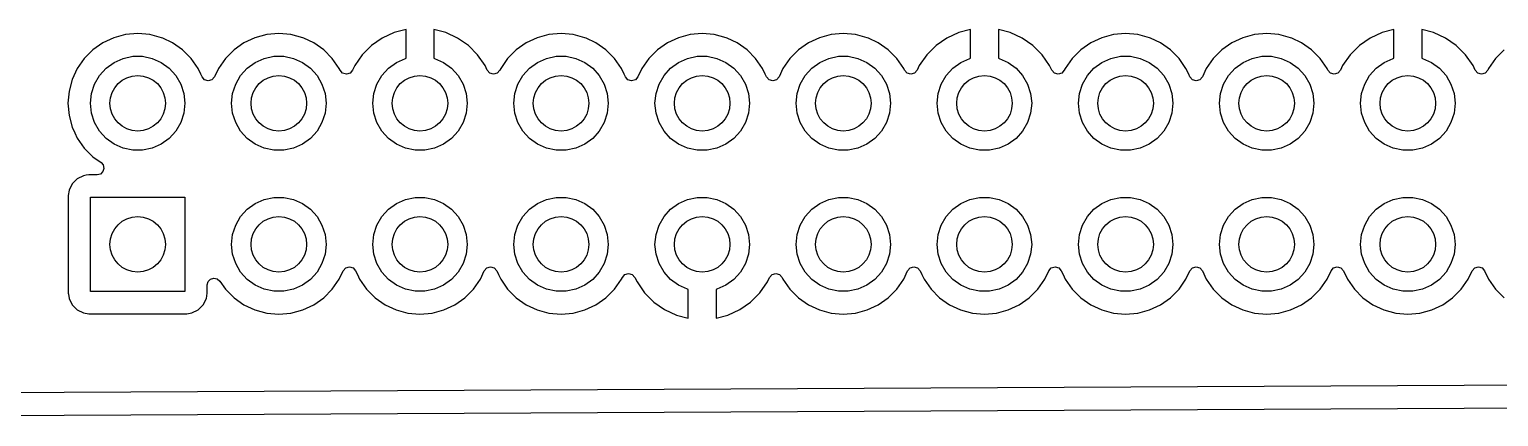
# Model space of a CAD drawing. Extents: x 0.79 to 7.48, y -4.92 to -0.79.
# Drawn here: x 1.876 to 2.917, y -4.308 to -4.033 of the extents above; entities that cross this region are included whole.
import ezdxf

# ---------------------------------------------------------------- set-up
doc = ezdxf.new("R2010")
doc.units = 0
doc.header["$MEASUREMENT"] = 0
doc.layers.add('BLACK', color=7, linetype='CONTINUOUS')

msp = doc.modelspace()

# ---------------------------------------------------------------- linework, layer by layer
at = {"layer": 'BLACK', "linetype": 'CONTINUOUS'}
for p, q in [((1.93546, -4.03939), (1.92765, -4.04303)), ((1.94378, -4.03716), (1.93546, -4.03939)), ((1.95236, -4.03641), (1.94378, -4.03716)), ((1.96094, -4.03716), (1.95236, -4.03641)), ((1.96927, -4.03939), (1.96094, -4.03716)), ((1.97013, -4.03979), (1.96927, -4.03939)), ((2.03546, -4.03939), (2.02765, -4.04303)), ((2.04378, -4.03716), (2.03546, -4.03939)), ((2.05236, -4.03641), (2.04378, -4.03716)), ((2.06094, -4.03716), (2.05236, -4.03641)), ((2.06927, -4.03939), (2.06094, -4.03716)), ((2.07013, -4.03979), (2.06927, -4.03939)), ((2.13411, -4.03569), (2.12569, -4.03962)), ((2.14252, -4.03344), (2.13411, -4.03569)), ((2.14252, -4.05389), (2.14252, -4.03344)), ((2.17061, -4.03569), (2.1622, -4.03344)), ((2.1622, -4.03344), (2.1622, -4.05389)), ((2.17904, -4.03962), (2.17061, -4.03569)), ((2.23546, -4.03939), (2.22765, -4.04303)), ((2.24378, -4.03716), (2.23546, -4.03939)), ((2.25236, -4.03641), (2.24378, -4.03716)), ((2.26094, -4.03716), (2.25236, -4.03641)), ((2.26926, -4.03939), (2.26094, -4.03716)), ((2.27013, -4.03979), (2.26926, -4.03939)), ((2.33546, -4.03939), (2.32765, -4.04303)), ((2.34378, -4.03716), (2.33546, -4.03939)), ((2.35236, -4.03641), (2.34378, -4.03716)), ((2.36094, -4.03716), (2.35236, -4.03641)), ((2.36926, -4.03939), (2.36094, -4.03716)), ((2.37013, -4.03979), (2.36926, -4.03939)), ((2.43546, -4.03939), (2.42765, -4.04303)), ((2.44378, -4.03716), (2.43546, -4.03939)), ((2.45236, -4.03641), (2.44378, -4.03716)), ((2.46094, -4.03716), (2.45236, -4.03641)), ((2.46927, -4.03939), (2.46094, -4.03716)), ((2.47013, -4.03979), (2.46927, -4.03939)), ((2.53411, -4.03569), (2.52569, -4.03962)), ((2.54252, -4.03344), (2.53411, -4.03569)), ((2.54252, -4.05389), (2.54252, -4.03344)), ((2.54252, -4.03344), (2.54252, -4.03344)), ((2.57061, -4.03569), (2.5622, -4.03344)), ((2.5622, -4.03344), (2.5622, -4.05389)), ((2.57904, -4.03962), (2.57061, -4.03569)), ((2.63546, -4.03939), (2.62765, -4.04303)), ((2.64378, -4.03716), (2.63546, -4.03939)), ((2.65236, -4.03641), (2.64378, -4.03716)), ((2.66094, -4.03716), (2.65236, -4.03641)), ((2.66926, -4.03939), (2.66094, -4.03716)), ((2.67013, -4.03979), (2.66926, -4.03939)), ((2.73546, -4.03939), (2.72765, -4.04303)), ((2.74378, -4.03716), (2.73546, -4.03939)), ((2.75236, -4.03641), (2.74378, -4.03716)), ((2.76094, -4.03716), (2.75236, -4.03641)), ((2.76926, -4.03939), (2.76094, -4.03716)), ((2.77013, -4.03979), (2.76926, -4.03939)), ((2.83411, -4.03569), (2.82569, -4.03962)), ((2.84252, -4.03344), (2.83411, -4.03569)), ((2.84252, -4.05389), (2.84252, -4.03344)), ((2.87061, -4.03569), (2.8622, -4.03344)), ((2.8622, -4.03344), (2.8622, -4.05389)), ((2.87904, -4.03962), (2.87061, -4.03569)), ((1.9206, -4.04797), (1.9145, -4.05406)), ((1.92765, -4.04303), (1.9206, -4.04797)), ((1.97707, -4.04303), (1.97013, -4.03979)), ((1.98413, -4.04797), (1.97707, -4.04303)), ((1.99022, -4.05406), (1.98413, -4.04797)), ((2.0206, -4.04797), (2.0145, -4.05406)), ((2.02765, -4.04303), (2.0206, -4.04797)), ((2.07707, -4.04303), (2.07013, -4.03979)), ((2.08413, -4.04797), (2.07707, -4.04303)), ((2.09022, -4.05406), (2.08413, -4.04797)), ((2.11807, -4.04496), (2.11149, -4.05153)), ((2.12569, -4.03962), (2.11807, -4.04496)), ((2.18666, -4.04496), (2.17904, -4.03962)), ((2.19323, -4.05153), (2.18666, -4.04496)), ((2.2206, -4.04797), (2.2145, -4.05406)), ((2.22765, -4.04303), (2.2206, -4.04797)), ((2.27707, -4.04303), (2.27013, -4.03979)), ((2.28413, -4.04797), (2.27707, -4.04303)), ((2.29022, -4.05406), (2.28413, -4.04797)), ((2.3206, -4.04797), (2.3145, -4.05406)), ((2.32765, -4.04303), (2.3206, -4.04797)), ((2.37707, -4.04303), (2.37013, -4.03979)), ((2.38413, -4.04797), (2.37707, -4.04303)), ((2.39022, -4.05406), (2.38413, -4.04797)), ((2.4206, -4.04797), (2.4145, -4.05406)), ((2.42765, -4.04303), (2.4206, -4.04797)), ((2.47707, -4.04303), (2.47013, -4.03979)), ((2.48413, -4.04797), (2.47707, -4.04303)), ((2.49022, -4.05406), (2.48413, -4.04797)), ((2.51807, -4.04496), (2.51149, -4.05153)), ((2.52569, -4.03962), (2.51807, -4.04496)), ((2.58666, -4.04496), (2.57904, -4.03962)), ((2.59323, -4.05153), (2.58666, -4.04496)), ((2.6206, -4.04797), (2.6145, -4.05406)), ((2.62765, -4.04303), (2.6206, -4.04797)), ((2.67707, -4.04303), (2.67013, -4.03979)), ((2.68413, -4.04797), (2.67707, -4.04303)), ((2.69022, -4.05406), (2.68413, -4.04797)), ((2.7206, -4.04797), (2.7145, -4.05406)), ((2.72765, -4.04303), (2.7206, -4.04797)), ((2.77707, -4.04303), (2.77013, -4.03979)), ((2.78413, -4.04797), (2.77707, -4.04303)), ((2.79022, -4.05406), (2.78413, -4.04797)), ((2.81807, -4.04496), (2.81149, -4.05153)), ((2.82569, -4.03962), (2.81807, -4.04496)), ((2.88666, -4.04496), (2.87904, -4.03962)), ((2.89323, -4.05153), (2.88666, -4.04496)), ((2.9206, -4.04797), (2.9145, -4.05406)), ((1.9145, -4.05406), (1.90956, -4.06112)), ((1.92997, -4.06096), (1.93563, -4.05685)), ((1.93563, -4.05685), (1.94202, -4.054)), ((1.94202, -4.054), (1.94886, -4.05255)), ((1.94886, -4.05255), (1.95586, -4.05255)), ((1.95586, -4.05255), (1.9627, -4.054)), ((1.9627, -4.054), (1.96909, -4.05685)), ((1.96909, -4.05685), (1.97475, -4.06096)), ((1.99516, -4.06112), (1.99022, -4.05406)), ((2.0145, -4.05406), (2.00956, -4.06112)), ((2.02997, -4.06096), (2.03563, -4.05685)), ((2.03563, -4.05685), (2.04202, -4.054)), ((2.04202, -4.054), (2.04886, -4.05255)), ((2.04886, -4.05255), (2.05586, -4.05255)), ((2.05586, -4.05255), (2.0627, -4.054)), ((2.0627, -4.054), (2.06909, -4.05685)), ((2.06909, -4.05685), (2.07475, -4.06096)), ((2.09516, -4.06112), (2.09022, -4.05406)), ((2.10616, -4.05915), (2.10463, -4.06244)), ((2.11149, -4.05153), (2.10616, -4.05915)), ((2.12997, -4.06096), (2.13563, -4.05685)), ((2.13563, -4.05685), (2.14202, -4.054)), ((2.14202, -4.054), (2.14252, -4.05389)), ((2.1622, -4.05389), (2.1627, -4.054)), ((2.1627, -4.054), (2.16909, -4.05685)), ((2.16909, -4.05685), (2.17475, -4.06096)), ((2.19857, -4.05915), (2.19323, -4.05153)), ((2.2001, -4.06244), (2.19857, -4.05915)), ((2.2145, -4.05406), (2.20956, -4.06112)), ((2.22997, -4.06096), (2.23563, -4.05685)), ((2.23563, -4.05685), (2.24202, -4.054)), ((2.24202, -4.054), (2.24886, -4.05255)), ((2.24886, -4.05255), (2.25586, -4.05255)), ((2.25586, -4.05255), (2.2627, -4.054)), ((2.2627, -4.054), (2.26909, -4.05685)), ((2.26909, -4.05685), (2.27475, -4.06096)), ((2.29516, -4.06112), (2.29022, -4.05406)), ((2.3145, -4.05406), (2.30956, -4.06112)), ((2.32997, -4.06096), (2.33563, -4.05685)), ((2.33563, -4.05685), (2.34202, -4.054)), ((2.34202, -4.054), (2.34886, -4.05255)), ((2.34886, -4.05255), (2.35586, -4.05255)), ((2.35586, -4.05255), (2.3627, -4.054)), ((2.3627, -4.054), (2.36909, -4.05685)), ((2.36909, -4.05685), (2.37475, -4.06096)), ((2.39516, -4.06112), (2.39022, -4.05406)), ((2.4145, -4.05406), (2.40956, -4.06112)), ((2.42997, -4.06096), (2.43563, -4.05685)), ((2.43563, -4.05685), (2.44202, -4.054)), ((2.44202, -4.054), (2.44886, -4.05255)), ((2.44886, -4.05255), (2.45586, -4.05255)), ((2.45586, -4.05255), (2.4627, -4.054)), ((2.4627, -4.054), (2.46909, -4.05685)), ((2.46909, -4.05685), (2.47475, -4.06096)), ((2.49516, -4.06112), (2.49022, -4.05406)), ((2.50616, -4.05915), (2.50463, -4.06244)), ((2.51149, -4.05153), (2.50616, -4.05915)), ((2.52997, -4.06096), (2.53563, -4.05685)), ((2.53563, -4.05685), (2.54202, -4.054)), ((2.54202, -4.054), (2.54252, -4.05389)), ((2.5622, -4.05389), (2.5627, -4.054)), ((2.5627, -4.054), (2.56909, -4.05685)), ((2.56909, -4.05685), (2.57475, -4.06096)), ((2.59857, -4.05915), (2.59323, -4.05153)), ((2.6001, -4.06244), (2.59857, -4.05915)), ((2.6145, -4.05406), (2.60956, -4.06112)), ((2.62997, -4.06096), (2.63563, -4.05685)), ((2.63563, -4.05685), (2.64202, -4.054)), ((2.64202, -4.054), (2.64886, -4.05255)), ((2.64886, -4.05255), (2.65586, -4.05255)), ((2.65586, -4.05255), (2.6627, -4.054)), ((2.6627, -4.054), (2.66909, -4.05685)), ((2.66909, -4.05685), (2.67475, -4.06096)), ((2.69516, -4.06112), (2.69022, -4.05406)), ((2.7145, -4.05406), (2.70956, -4.06112)), ((2.72997, -4.06096), (2.73563, -4.05685)), ((2.73563, -4.05685), (2.74202, -4.054)), ((2.74202, -4.054), (2.74886, -4.05255)), ((2.74886, -4.05255), (2.75586, -4.05255)), ((2.75586, -4.05255), (2.7627, -4.054)), ((2.7627, -4.054), (2.76909, -4.05685)), ((2.76909, -4.05685), (2.77475, -4.06096)), ((2.79516, -4.06112), (2.79022, -4.05406)), ((2.80616, -4.05915), (2.80463, -4.06244)), ((2.81149, -4.05153), (2.80616, -4.05915)), ((2.82997, -4.06096), (2.83563, -4.05685)), ((2.83563, -4.05685), (2.84202, -4.054)), ((2.84202, -4.054), (2.84252, -4.05389)), ((2.8622, -4.05389), (2.8627, -4.054)), ((2.8627, -4.054), (2.86909, -4.05685)), ((2.86909, -4.05685), (2.87475, -4.06096)), ((2.89857, -4.05915), (2.89323, -4.05153)), ((2.9001, -4.06244), (2.89857, -4.05915)), ((2.9145, -4.05406), (2.90956, -4.06112)), ((1.90592, -4.06892), (1.90369, -4.07725)), ((1.90956, -4.06112), (1.90592, -4.06892)), ((1.92179, -4.07222), (1.92529, -4.06616)), ((1.92529, -4.06616), (1.92997, -4.06096)), ((1.97475, -4.06096), (1.97944, -4.06616)), ((1.97944, -4.06616), (1.98293, -4.07222)), ((1.99709, -4.06525), (1.99516, -4.06112)), ((1.99794, -4.06707), (1.99709, -4.06525)), ((1.99974, -4.06912), (1.99794, -4.06707)), ((2.00236, -4.06989), (1.99974, -4.06912)), ((2.00499, -4.06912), (2.00236, -4.06989)), ((2.00679, -4.06707), (2.00499, -4.06912)), ((2.00956, -4.06112), (2.00679, -4.06707)), ((2.02179, -4.07222), (2.02529, -4.06616)), ((2.02529, -4.06616), (2.02997, -4.06096)), ((2.07475, -4.06096), (2.07944, -4.06616)), ((2.07944, -4.06616), (2.08293, -4.07222)), ((2.09578, -4.06244), (2.09516, -4.06112)), ((2.09758, -4.06449), (2.09578, -4.06244)), ((2.09578, -4.06244), (2.09578, -4.06244)), ((2.1002, -4.06525), (2.09758, -4.06449)), ((2.10282, -4.06449), (2.1002, -4.06525)), ((2.10463, -4.06244), (2.10282, -4.06449)), ((2.12179, -4.07222), (2.12529, -4.06616)), ((2.12529, -4.06616), (2.12997, -4.06096)), ((2.17475, -4.06096), (2.17944, -4.06616)), ((2.17944, -4.06616), (2.18293, -4.07222)), ((2.2019, -4.06449), (2.2001, -4.06244)), ((2.20452, -4.06525), (2.2019, -4.06449)), ((2.20715, -4.06449), (2.20452, -4.06525)), ((2.20895, -4.06244), (2.20715, -4.06449)), ((2.20956, -4.06112), (2.20895, -4.06244)), ((2.22179, -4.07222), (2.22529, -4.06616)), ((2.22529, -4.06616), (2.22997, -4.06096)), ((2.27475, -4.06096), (2.27944, -4.06616)), ((2.27944, -4.06616), (2.28293, -4.07222)), ((2.29709, -4.06525), (2.29516, -4.06112)), ((2.29794, -4.06707), (2.29709, -4.06525)), ((2.29974, -4.06912), (2.29794, -4.06707)), ((2.30236, -4.06989), (2.29974, -4.06912)), ((2.30499, -4.06912), (2.30236, -4.06989)), ((2.30679, -4.06707), (2.30499, -4.06912)), ((2.30956, -4.06112), (2.30679, -4.06707)), ((2.32179, -4.07222), (2.32529, -4.06616)), ((2.32529, -4.06616), (2.32997, -4.06096)), ((2.37475, -4.06096), (2.37944, -4.06616)), ((2.37944, -4.06616), (2.38293, -4.07222)), ((2.39709, -4.06525), (2.39516, -4.06112)), ((2.39794, -4.06707), (2.39709, -4.06525)), ((2.39974, -4.06912), (2.39794, -4.06707)), ((2.40236, -4.06989), (2.39974, -4.06912)), ((2.40499, -4.06912), (2.40236, -4.06989)), ((2.40679, -4.06707), (2.40499, -4.06912)), ((2.40956, -4.06112), (2.40679, -4.06707)), ((2.42179, -4.07222), (2.42529, -4.06616)), ((2.42529, -4.06616), (2.42997, -4.06096)), ((2.47475, -4.06096), (2.47944, -4.06616)), ((2.47944, -4.06616), (2.48293, -4.07222)), ((2.49578, -4.06244), (2.49516, -4.06112)), ((2.49758, -4.06449), (2.49578, -4.06244)), ((2.49578, -4.06244), (2.49578, -4.06244)), ((2.5002, -4.06525), (2.49758, -4.06449)), ((2.50282, -4.06449), (2.5002, -4.06525)), ((2.50463, -4.06244), (2.50282, -4.06449)), ((2.52179, -4.07222), (2.52529, -4.06616)), ((2.52529, -4.06616), (2.52997, -4.06096)), ((2.57475, -4.06096), (2.57944, -4.06616)), ((2.57944, -4.06616), (2.58293, -4.07222)), ((2.6019, -4.06449), (2.6001, -4.06244)), ((2.60452, -4.06525), (2.6019, -4.06449)), ((2.60715, -4.06449), (2.60452, -4.06525)), ((2.60895, -4.06244), (2.60715, -4.06449)), ((2.60956, -4.06112), (2.60895, -4.06244)), ((2.62179, -4.07222), (2.62529, -4.06616)), ((2.62529, -4.06616), (2.62997, -4.06096)), ((2.67475, -4.06096), (2.67944, -4.06616)), ((2.67944, -4.06616), (2.68293, -4.07222)), ((2.69709, -4.06525), (2.69516, -4.06112)), ((2.69794, -4.06707), (2.69709, -4.06525)), ((2.69974, -4.06912), (2.69794, -4.06707)), ((2.70236, -4.06989), (2.69974, -4.06912)), ((2.70499, -4.06912), (2.70236, -4.06989)), ((2.70679, -4.06707), (2.70499, -4.06912)), ((2.70956, -4.06112), (2.70679, -4.06707)), ((2.72179, -4.07222), (2.72529, -4.06616)), ((2.72529, -4.06616), (2.72997, -4.06096)), ((2.77475, -4.06096), (2.77944, -4.06616)), ((2.77944, -4.06616), (2.78293, -4.07222)), ((2.79578, -4.06244), (2.79516, -4.06112)), ((2.79758, -4.06449), (2.79578, -4.06244)), ((2.79578, -4.06244), (2.79578, -4.06244)), ((2.8002, -4.06525), (2.79758, -4.06449)), ((2.80282, -4.06449), (2.8002, -4.06525)), ((2.80463, -4.06244), (2.80282, -4.06449)), ((2.82179, -4.07222), (2.82529, -4.06616)), ((2.82529, -4.06616), (2.82997, -4.06096)), ((2.87475, -4.06096), (2.87944, -4.06616)), ((2.87944, -4.06616), (2.88293, -4.07222)), ((2.9019, -4.06449), (2.9001, -4.06244)), ((2.90452, -4.06525), (2.9019, -4.06449)), ((2.90715, -4.06449), (2.90452, -4.06525)), ((2.90895, -4.06244), (2.90715, -4.06449)), ((2.90956, -4.06112), (2.90895, -4.06244)), ((1.90369, -4.07725), (1.90294, -4.08583)), ((1.9189, -4.08583), (1.91963, -4.07887)), ((1.91963, -4.07887), (1.92179, -4.07222)), ((1.98293, -4.07222), (1.9851, -4.07887)), ((1.9851, -4.07887), (1.98583, -4.08583)), ((2.0189, -4.08583), (2.01963, -4.07887)), ((2.01963, -4.07887), (2.02179, -4.07222)), ((2.08293, -4.07222), (2.0851, -4.07887)), ((2.0851, -4.07887), (2.08583, -4.08583)), ((2.1189, -4.08583), (2.11963, -4.07887)), ((2.11963, -4.07887), (2.12179, -4.07222)), ((2.18293, -4.07222), (2.1851, -4.07887)), ((2.1851, -4.07887), (2.18583, -4.08583)), ((2.2189, -4.08583), (2.21963, -4.07887)), ((2.21963, -4.07887), (2.22179, -4.07222)), ((2.28293, -4.07222), (2.2851, -4.07887)), ((2.2851, -4.07887), (2.28583, -4.08583)), ((2.3189, -4.08583), (2.31963, -4.07887)), ((2.31963, -4.07887), (2.32179, -4.07222)), ((2.38293, -4.07222), (2.3851, -4.07887)), ((2.3851, -4.07887), (2.38583, -4.08583)), ((2.4189, -4.08583), (2.41963, -4.07887)), ((2.41963, -4.07887), (2.42179, -4.07222)), ((2.48293, -4.07222), (2.4851, -4.07887)), ((2.4851, -4.07887), (2.48583, -4.08583)), ((2.5189, -4.08583), (2.51963, -4.07887)), ((2.51963, -4.07887), (2.52179, -4.07222)), ((2.58293, -4.07222), (2.5851, -4.07887)), ((2.5851, -4.07887), (2.58583, -4.08583)), ((2.6189, -4.08583), (2.61963, -4.07887)), ((2.61963, -4.07887), (2.62179, -4.07222)), ((2.68293, -4.07222), (2.6851, -4.07887)), ((2.6851, -4.07887), (2.68583, -4.08583)), ((2.7189, -4.08583), (2.71963, -4.07887)), ((2.71963, -4.07887), (2.72179, -4.07222)), ((2.78293, -4.07222), (2.7851, -4.07887)), ((2.7851, -4.07887), (2.78583, -4.08583)), ((2.8189, -4.08583), (2.81963, -4.07887)), ((2.81963, -4.07887), (2.82179, -4.07222)), ((2.88293, -4.07222), (2.8851, -4.07887)), ((2.8851, -4.07887), (2.88583, -4.08583)), ((1.90294, -4.08583), (1.90369, -4.09441)), ((1.91963, -4.09278), (1.9189, -4.08583)), ((1.98583, -4.08583), (1.9851, -4.09278)), ((2.01963, -4.09278), (2.0189, -4.08583)), ((2.08583, -4.08583), (2.0851, -4.09278)), ((2.11963, -4.09278), (2.1189, -4.08583)), ((2.18583, -4.08583), (2.1851, -4.09278)), ((2.21963, -4.09278), (2.2189, -4.08583)), ((2.28583, -4.08583), (2.2851, -4.09278)), ((2.31963, -4.09278), (2.3189, -4.08583)), ((2.38583, -4.08583), (2.3851, -4.09278)), ((2.41963, -4.09278), (2.4189, -4.08583)), ((2.48583, -4.08583), (2.4851, -4.09278)), ((2.51963, -4.09278), (2.5189, -4.08583)), ((2.58583, -4.08583), (2.5851, -4.09278)), ((2.61963, -4.09278), (2.6189, -4.08583)), ((2.68583, -4.08583), (2.6851, -4.09278)), ((2.71963, -4.09278), (2.7189, -4.08583)), ((2.78583, -4.08583), (2.7851, -4.09278)), ((2.81963, -4.09278), (2.8189, -4.08583)), ((2.88583, -4.08583), (2.8851, -4.09278)), ((1.90369, -4.09441), (1.90592, -4.10273)), ((1.92179, -4.09944), (1.91963, -4.09278)), ((1.92529, -4.1055), (1.92179, -4.09944)), ((1.98293, -4.09944), (1.97944, -4.1055)), ((1.9851, -4.09278), (1.98293, -4.09944)), ((2.02179, -4.09944), (2.01963, -4.09278)), ((2.02529, -4.1055), (2.02179, -4.09944)), ((2.08293, -4.09944), (2.07944, -4.1055)), ((2.0851, -4.09278), (2.08293, -4.09944)), ((2.12179, -4.09944), (2.11963, -4.09278)), ((2.12529, -4.1055), (2.12179, -4.09944)), ((2.18293, -4.09944), (2.17944, -4.1055)), ((2.1851, -4.09278), (2.18293, -4.09944)), ((2.22179, -4.09944), (2.21963, -4.09278)), ((2.22529, -4.1055), (2.22179, -4.09944)), ((2.28293, -4.09944), (2.27944, -4.1055)), ((2.2851, -4.09278), (2.28293, -4.09944)), ((2.32179, -4.09944), (2.31963, -4.09278)), ((2.32529, -4.1055), (2.32179, -4.09944)), ((2.38293, -4.09944), (2.37944, -4.1055)), ((2.3851, -4.09278), (2.38293, -4.09944)), ((2.42179, -4.09944), (2.41963, -4.09278)), ((2.42529, -4.1055), (2.42179, -4.09944)), ((2.48293, -4.09944), (2.47944, -4.1055)), ((2.4851, -4.09278), (2.48293, -4.09944)), ((2.52179, -4.09944), (2.51963, -4.09278)), ((2.52529, -4.1055), (2.52179, -4.09944)), ((2.58293, -4.09944), (2.57944, -4.1055)), ((2.5851, -4.09278), (2.58293, -4.09944)), ((2.62179, -4.09944), (2.61963, -4.09278)), ((2.62529, -4.1055), (2.62179, -4.09944)), ((2.68293, -4.09944), (2.67944, -4.1055)), ((2.6851, -4.09278), (2.68293, -4.09944)), ((2.72179, -4.09944), (2.71963, -4.09278)), ((2.72529, -4.1055), (2.72179, -4.09944)), ((2.78293, -4.09944), (2.77944, -4.1055)), ((2.7851, -4.09278), (2.78293, -4.09944)), ((2.82179, -4.09944), (2.81963, -4.09278)), ((2.82529, -4.1055), (2.82179, -4.09944)), ((2.88293, -4.09944), (2.87944, -4.1055)), ((2.8851, -4.09278), (2.88293, -4.09944)), ((1.90592, -4.10273), (1.90778, -4.10672)), ((1.90778, -4.10672), (1.90956, -4.11054)), ((1.90956, -4.11054), (1.9145, -4.11759)), ((1.92997, -4.1107), (1.92529, -4.1055)), ((1.93563, -4.11481), (1.92997, -4.1107)), ((1.97475, -4.1107), (1.96909, -4.11481)), ((1.97944, -4.1055), (1.97475, -4.1107)), ((2.02997, -4.1107), (2.02529, -4.1055)), ((2.03563, -4.11481), (2.02997, -4.1107)), ((2.07475, -4.1107), (2.06909, -4.11481)), ((2.07944, -4.1055), (2.07475, -4.1107)), ((2.12997, -4.1107), (2.12529, -4.1055)), ((2.13563, -4.11481), (2.12997, -4.1107)), ((2.17475, -4.1107), (2.16909, -4.11481)), ((2.17944, -4.1055), (2.17475, -4.1107)), ((2.22997, -4.1107), (2.22529, -4.1055)), ((2.23563, -4.11481), (2.22997, -4.1107)), ((2.27475, -4.1107), (2.26909, -4.11481)), ((2.27944, -4.1055), (2.27475, -4.1107)), ((2.32997, -4.1107), (2.32529, -4.1055)), ((2.33563, -4.11481), (2.32997, -4.1107)), ((2.37475, -4.1107), (2.36909, -4.11481)), ((2.37944, -4.1055), (2.37475, -4.1107)), ((2.42997, -4.1107), (2.42529, -4.1055)), ((2.43563, -4.11481), (2.42997, -4.1107)), ((2.47475, -4.1107), (2.46909, -4.11481)), ((2.47944, -4.1055), (2.47475, -4.1107)), ((2.52997, -4.1107), (2.52529, -4.1055)), ((2.53563, -4.11481), (2.52997, -4.1107)), ((2.57475, -4.1107), (2.56909, -4.11481)), ((2.57944, -4.1055), (2.57475, -4.1107)), ((2.62997, -4.1107), (2.62529, -4.1055)), ((2.63563, -4.11481), (2.62997, -4.1107)), ((2.67475, -4.1107), (2.66909, -4.11481)), ((2.67944, -4.1055), (2.67475, -4.1107)), ((2.72997, -4.1107), (2.72529, -4.1055)), ((2.73563, -4.11481), (2.72997, -4.1107)), ((2.77475, -4.1107), (2.76909, -4.11481)), ((2.77944, -4.1055), (2.77475, -4.1107)), ((2.82997, -4.1107), (2.82529, -4.1055)), ((2.83563, -4.11481), (2.82997, -4.1107)), ((2.87475, -4.1107), (2.86909, -4.11481)), ((2.87944, -4.1055), (2.87475, -4.1107)), ((1.9145, -4.11759), (1.9206, -4.12368)), ((1.94202, -4.11765), (1.93563, -4.11481)), ((1.94886, -4.11911), (1.94202, -4.11765)), ((1.95586, -4.11911), (1.94886, -4.11911)), ((1.9627, -4.11765), (1.95586, -4.11911)), ((1.96909, -4.11481), (1.9627, -4.11765)), ((2.04202, -4.11765), (2.03563, -4.11481)), ((2.04886, -4.11911), (2.04202, -4.11765)), ((2.05586, -4.11911), (2.04886, -4.11911)), ((2.0627, -4.11765), (2.05586, -4.11911)), ((2.06909, -4.11481), (2.0627, -4.11765)), ((2.14202, -4.11765), (2.13563, -4.11481)), ((2.14886, -4.11911), (2.14202, -4.11765)), ((2.15586, -4.11911), (2.14886, -4.11911)), ((2.1627, -4.11765), (2.15586, -4.11911)), ((2.16909, -4.11481), (2.1627, -4.11765)), ((2.24202, -4.11765), (2.23563, -4.11481)), ((2.24886, -4.11911), (2.24202, -4.11765)), ((2.25586, -4.11911), (2.24886, -4.11911)), ((2.2627, -4.11765), (2.25586, -4.11911)), ((2.26909, -4.11481), (2.2627, -4.11765)), ((2.34202, -4.11765), (2.33563, -4.11481)), ((2.34886, -4.11911), (2.34202, -4.11765)), ((2.35586, -4.11911), (2.34886, -4.11911)), ((2.3627, -4.11765), (2.35586, -4.11911)), ((2.36909, -4.11481), (2.3627, -4.11765)), ((2.44202, -4.11765), (2.43563, -4.11481)), ((2.44886, -4.11911), (2.44202, -4.11765)), ((2.45586, -4.11911), (2.44886, -4.11911)), ((2.4627, -4.11765), (2.45586, -4.11911)), ((2.46909, -4.11481), (2.4627, -4.11765)), ((2.54202, -4.11765), (2.53563, -4.11481)), ((2.54886, -4.11911), (2.54202, -4.11765)), ((2.55586, -4.11911), (2.54886, -4.11911)), ((2.5627, -4.11765), (2.55586, -4.11911)), ((2.56909, -4.11481), (2.5627, -4.11765)), ((2.64202, -4.11765), (2.63563, -4.11481)), ((2.64886, -4.11911), (2.64202, -4.11765)), ((2.65586, -4.11911), (2.64886, -4.11911)), ((2.6627, -4.11765), (2.65586, -4.11911)), ((2.66909, -4.11481), (2.6627, -4.11765)), ((2.74202, -4.11765), (2.73563, -4.11481)), ((2.74886, -4.11911), (2.74202, -4.11765)), ((2.75586, -4.11911), (2.74886, -4.11911)), ((2.7627, -4.11765), (2.75586, -4.11911)), ((2.76909, -4.11481), (2.7627, -4.11765)), ((2.84202, -4.11765), (2.83563, -4.11481)), ((2.84886, -4.11911), (2.84202, -4.11765)), ((2.85586, -4.11911), (2.84886, -4.11911)), ((2.8627, -4.11765), (2.85586, -4.11911)), ((2.86909, -4.11481), (2.8627, -4.11765)), ((1.9206, -4.12368), (1.92635, -4.12771)), ((1.92635, -4.12771), (1.92794, -4.12957)), ((1.92842, -4.13197), (1.92769, -4.1343)), ((1.92794, -4.12957), (1.92842, -4.13197)), ((1.90598, -4.14298), (1.90371, -4.14743)), ((1.90951, -4.13945), (1.90598, -4.14298)), ((1.91396, -4.13718), (1.90951, -4.13945)), ((1.91581, -4.13689), (1.91396, -4.13718)), ((1.91396, -4.13718), (1.91396, -4.13718)), ((1.91396, -4.13718), (1.91396, -4.13718)), ((1.91766, -4.13659), (1.91581, -4.13689)), ((1.92355, -4.13659), (1.91766, -4.13659)), ((1.92592, -4.13598), (1.92355, -4.13659)), ((1.92769, -4.1343), (1.92592, -4.13598)), ((1.90371, -4.14743), (1.90313, -4.15112)), ((1.90313, -4.15112), (1.90313, -4.22053)), ((1.9189, -4.21929), (1.9189, -4.15236)), ((1.9189, -4.15236), (1.98583, -4.15236)), ((1.98583, -4.15236), (1.98583, -4.21929)), ((2.03563, -4.15685), (2.04202, -4.154)), ((2.04202, -4.154), (2.04886, -4.15255)), ((2.04886, -4.15255), (2.05586, -4.15255)), ((2.05586, -4.15255), (2.0627, -4.154)), ((2.0627, -4.154), (2.06909, -4.15685)), ((2.13563, -4.15685), (2.14202, -4.154)), ((2.14202, -4.154), (2.14886, -4.15255)), ((2.14886, -4.15255), (2.15586, -4.15255)), ((2.15586, -4.15255), (2.1627, -4.154)), ((2.1627, -4.154), (2.16909, -4.15685)), ((2.23563, -4.15685), (2.24202, -4.154)), ((2.24202, -4.154), (2.24886, -4.15255)), ((2.24886, -4.15255), (2.25586, -4.15255)), ((2.25586, -4.15255), (2.2627, -4.154)), ((2.2627, -4.154), (2.26909, -4.15685)), ((2.33563, -4.15685), (2.34202, -4.154)), ((2.34202, -4.154), (2.34886, -4.15255)), ((2.34886, -4.15255), (2.35586, -4.15255)), ((2.35586, -4.15255), (2.3627, -4.154)), ((2.3627, -4.154), (2.36909, -4.15685)), ((2.43563, -4.15685), (2.44202, -4.154)), ((2.44202, -4.154), (2.44886, -4.15255)), ((2.44886, -4.15255), (2.45586, -4.15255)), ((2.45586, -4.15255), (2.4627, -4.154)), ((2.4627, -4.154), (2.46909, -4.15685)), ((2.53563, -4.15685), (2.54202, -4.154)), ((2.54202, -4.154), (2.54886, -4.15255)), ((2.54886, -4.15255), (2.55586, -4.15255)), ((2.55586, -4.15255), (2.5627, -4.154)), ((2.5627, -4.154), (2.56909, -4.15685)), ((2.63563, -4.15685), (2.64202, -4.154)), ((2.64202, -4.154), (2.64886, -4.15255)), ((2.64886, -4.15255), (2.65586, -4.15255)), ((2.65586, -4.15255), (2.6627, -4.154)), ((2.6627, -4.154), (2.66909, -4.15685)), ((2.73563, -4.15685), (2.74202, -4.154)), ((2.74202, -4.154), (2.74886, -4.15255)), ((2.74886, -4.15255), (2.75586, -4.15255)), ((2.75586, -4.15255), (2.7627, -4.154)), ((2.7627, -4.154), (2.76909, -4.15685)), ((2.83563, -4.15685), (2.84202, -4.154)), ((2.84202, -4.154), (2.84886, -4.15255)), ((2.84886, -4.15255), (2.85586, -4.15255)), ((2.85586, -4.15255), (2.8627, -4.154)), ((2.8627, -4.154), (2.86909, -4.15685)), ((2.02529, -4.16616), (2.02997, -4.16096)), ((2.02997, -4.16096), (2.03563, -4.15685)), ((2.06909, -4.15685), (2.07475, -4.16096)), ((2.07475, -4.16096), (2.07944, -4.16616)), ((2.12529, -4.16616), (2.12997, -4.16096)), ((2.12997, -4.16096), (2.13563, -4.15685)), ((2.16909, -4.15685), (2.17475, -4.16096)), ((2.17475, -4.16096), (2.17944, -4.16616)), ((2.22529, -4.16616), (2.22997, -4.16096)), ((2.22997, -4.16096), (2.23563, -4.15685)), ((2.26909, -4.15685), (2.27475, -4.16096)), ((2.27475, -4.16096), (2.27944, -4.16616)), ((2.32529, -4.16616), (2.32997, -4.16096)), ((2.32997, -4.16096), (2.33563, -4.15685)), ((2.36909, -4.15685), (2.37475, -4.16096)), ((2.37475, -4.16096), (2.37944, -4.16616)), ((2.42529, -4.16616), (2.42997, -4.16096)), ((2.42997, -4.16096), (2.43563, -4.15685)), ((2.46909, -4.15685), (2.47475, -4.16096)), ((2.47475, -4.16096), (2.47944, -4.16616)), ((2.52529, -4.16616), (2.52997, -4.16096)), ((2.52997, -4.16096), (2.53563, -4.15685)), ((2.56909, -4.15685), (2.57475, -4.16096)), ((2.57475, -4.16096), (2.57944, -4.16616)), ((2.62529, -4.16616), (2.62997, -4.16096)), ((2.62997, -4.16096), (2.63563, -4.15685)), ((2.66909, -4.15685), (2.67475, -4.16096)), ((2.67475, -4.16096), (2.67944, -4.16616)), ((2.72529, -4.16616), (2.72997, -4.16096)), ((2.72997, -4.16096), (2.73563, -4.15685)), ((2.76909, -4.15685), (2.77475, -4.16096)), ((2.77475, -4.16096), (2.77944, -4.16616)), ((2.82529, -4.16616), (2.82997, -4.16096)), ((2.82997, -4.16096), (2.83563, -4.15685)), ((2.86909, -4.15685), (2.87475, -4.16096)), ((2.87475, -4.16096), (2.87944, -4.16616)), ((2.01963, -4.17887), (2.02179, -4.17222)), ((2.02179, -4.17222), (2.02529, -4.16616)), ((2.07944, -4.16616), (2.08293, -4.17222)), ((2.08293, -4.17222), (2.0851, -4.17887)), ((2.11963, -4.17887), (2.12179, -4.17222)), ((2.12179, -4.17222), (2.12529, -4.16616)), ((2.17944, -4.16616), (2.18293, -4.17222)), ((2.18293, -4.17222), (2.1851, -4.17887)), ((2.21963, -4.17887), (2.22179, -4.17222)), ((2.22179, -4.17222), (2.22529, -4.16616)), ((2.27944, -4.16616), (2.28293, -4.17222)), ((2.28293, -4.17222), (2.2851, -4.17887)), ((2.31963, -4.17887), (2.32179, -4.17222)), ((2.32179, -4.17222), (2.32529, -4.16616)), ((2.37944, -4.16616), (2.38293, -4.17222)), ((2.38293, -4.17222), (2.3851, -4.17887)), ((2.41963, -4.17887), (2.42179, -4.17222)), ((2.42179, -4.17222), (2.42529, -4.16616)), ((2.47944, -4.16616), (2.48293, -4.17222)), ((2.48293, -4.17222), (2.4851, -4.17887)), ((2.51963, -4.17887), (2.52179, -4.17222)), ((2.52179, -4.17222), (2.52529, -4.16616)), ((2.57944, -4.16616), (2.58293, -4.17222)), ((2.58293, -4.17222), (2.5851, -4.17887)), ((2.61963, -4.17887), (2.62179, -4.17222)), ((2.62179, -4.17222), (2.62529, -4.16616)), ((2.67944, -4.16616), (2.68293, -4.17222)), ((2.68293, -4.17222), (2.6851, -4.17887)), ((2.71963, -4.17887), (2.72179, -4.17222)), ((2.72179, -4.17222), (2.72529, -4.16616)), ((2.77944, -4.16616), (2.78293, -4.17222)), ((2.78293, -4.17222), (2.7851, -4.17887)), ((2.81963, -4.17887), (2.82179, -4.17222)), ((2.82179, -4.17222), (2.82529, -4.16616)), ((2.87944, -4.16616), (2.88293, -4.17222)), ((2.88293, -4.17222), (2.8851, -4.17887)), ((2.0189, -4.18583), (2.01963, -4.17887)), ((2.0851, -4.17887), (2.08583, -4.18583)), ((2.1189, -4.18583), (2.11963, -4.17887)), ((2.1851, -4.17887), (2.18583, -4.18583)), ((2.2189, -4.18583), (2.21963, -4.17887)), ((2.2851, -4.17887), (2.28583, -4.18583)), ((2.3189, -4.18583), (2.31963, -4.17887)), ((2.3851, -4.17887), (2.38583, -4.18583)), ((2.4189, -4.18583), (2.41963, -4.17887)), ((2.4851, -4.17887), (2.48583, -4.18583)), ((2.5189, -4.18583), (2.51963, -4.17887)), ((2.5851, -4.17887), (2.58583, -4.18583)), ((2.6189, -4.18583), (2.61963, -4.17887)), ((2.6851, -4.17887), (2.68583, -4.18583)), ((2.7189, -4.18583), (2.71963, -4.17887)), ((2.7851, -4.17887), (2.78583, -4.18583)), ((2.8189, -4.18583), (2.81963, -4.17887)), ((2.8851, -4.17887), (2.88583, -4.18583)), ((2.01963, -4.19278), (2.0189, -4.18583)), ((2.02179, -4.19944), (2.01963, -4.19278)), ((2.0851, -4.19278), (2.08293, -4.19944)), ((2.08583, -4.18583), (2.0851, -4.19278)), ((2.11963, -4.19278), (2.1189, -4.18583)), ((2.12179, -4.19944), (2.11963, -4.19278)), ((2.1851, -4.19278), (2.18293, -4.19944)), ((2.18583, -4.18583), (2.1851, -4.19278)), ((2.21963, -4.19278), (2.2189, -4.18583)), ((2.22179, -4.19944), (2.21963, -4.19278)), ((2.2851, -4.19278), (2.28293, -4.19944)), ((2.28583, -4.18583), (2.2851, -4.19278)), ((2.31963, -4.19278), (2.3189, -4.18583)), ((2.32179, -4.19944), (2.31963, -4.19278)), ((2.3851, -4.19278), (2.38293, -4.19944)), ((2.38583, -4.18583), (2.3851, -4.19278)), ((2.41963, -4.19278), (2.4189, -4.18583)), ((2.42179, -4.19944), (2.41963, -4.19278)), ((2.4851, -4.19278), (2.48293, -4.19944)), ((2.48583, -4.18583), (2.4851, -4.19278)), ((2.51963, -4.19278), (2.5189, -4.18583)), ((2.52179, -4.19944), (2.51963, -4.19278)), ((2.5851, -4.19278), (2.58293, -4.19944)), ((2.58583, -4.18583), (2.5851, -4.19278)), ((2.61963, -4.19278), (2.6189, -4.18583)), ((2.62179, -4.19944), (2.61963, -4.19278)), ((2.6851, -4.19278), (2.68293, -4.19944)), ((2.68583, -4.18583), (2.6851, -4.19278)), ((2.71963, -4.19278), (2.7189, -4.18583)), ((2.72179, -4.19944), (2.71963, -4.19278)), ((2.7851, -4.19278), (2.78293, -4.19944)), ((2.78583, -4.18583), (2.7851, -4.19278)), ((2.81963, -4.19278), (2.8189, -4.18583)), ((2.82179, -4.19944), (2.81963, -4.19278)), ((2.8851, -4.19278), (2.88293, -4.19944)), ((2.88583, -4.18583), (2.8851, -4.19278)), ((2.02529, -4.2055), (2.02179, -4.19944)), ((2.02997, -4.2107), (2.02529, -4.2055)), ((2.07944, -4.2055), (2.07475, -4.2107)), ((2.08293, -4.19944), (2.07944, -4.2055)), ((2.09516, -4.21054), (2.09794, -4.20458)), ((2.09794, -4.20458), (2.09974, -4.20253)), ((2.09974, -4.20253), (2.10236, -4.20176)), ((2.10236, -4.20176), (2.10499, -4.20253)), ((2.10499, -4.20253), (2.10679, -4.20458)), ((2.10679, -4.20458), (2.10804, -4.20726)), ((2.12529, -4.2055), (2.12179, -4.19944)), ((2.12997, -4.2107), (2.12529, -4.2055)), ((2.17944, -4.2055), (2.17475, -4.2107)), ((2.18293, -4.19944), (2.17944, -4.2055)), ((2.19516, -4.21054), (2.19794, -4.20458)), ((2.19794, -4.20458), (2.19974, -4.20253)), ((2.19974, -4.20253), (2.20236, -4.20176)), ((2.20236, -4.20176), (2.20499, -4.20253)), ((2.20499, -4.20253), (2.20679, -4.20458)), ((2.20679, -4.20458), (2.20804, -4.20726)), ((2.22529, -4.2055), (2.22179, -4.19944)), ((2.22997, -4.2107), (2.22529, -4.2055)), ((2.27944, -4.2055), (2.27475, -4.2107)), ((2.28293, -4.19944), (2.27944, -4.2055)), ((2.32529, -4.2055), (2.32179, -4.19944)), ((2.32997, -4.2107), (2.32529, -4.2055)), ((2.37944, -4.2055), (2.37475, -4.2107)), ((2.38293, -4.19944), (2.37944, -4.2055)), ((2.42529, -4.2055), (2.42179, -4.19944)), ((2.42997, -4.2107), (2.42529, -4.2055)), ((2.47944, -4.2055), (2.47475, -4.2107)), ((2.48293, -4.19944), (2.47944, -4.2055)), ((2.49516, -4.21054), (2.49794, -4.20458)), ((2.49794, -4.20458), (2.49974, -4.20253)), ((2.49974, -4.20253), (2.50236, -4.20176)), ((2.50236, -4.20176), (2.50499, -4.20253)), ((2.50499, -4.20253), (2.50679, -4.20458)), ((2.50679, -4.20458), (2.50804, -4.20726)), ((2.52529, -4.2055), (2.52179, -4.19944)), ((2.52997, -4.2107), (2.52529, -4.2055)), ((2.57944, -4.2055), (2.57475, -4.2107)), ((2.58293, -4.19944), (2.57944, -4.2055)), ((2.59516, -4.21054), (2.59794, -4.20458)), ((2.59794, -4.20458), (2.59974, -4.20253)), ((2.59974, -4.20253), (2.60236, -4.20176)), ((2.60236, -4.20176), (2.60499, -4.20253)), ((2.60499, -4.20253), (2.60679, -4.20458)), ((2.60679, -4.20458), (2.60804, -4.20726)), ((2.62529, -4.2055), (2.62179, -4.19944)), ((2.62997, -4.2107), (2.62529, -4.2055)), ((2.67944, -4.2055), (2.67475, -4.2107)), ((2.68293, -4.19944), (2.67944, -4.2055)), ((2.69516, -4.21054), (2.69794, -4.20458)), ((2.69794, -4.20458), (2.69974, -4.20253)), ((2.69974, -4.20253), (2.70236, -4.20176)), ((2.70236, -4.20176), (2.70499, -4.20253)), ((2.70499, -4.20253), (2.70679, -4.20458)), ((2.70679, -4.20458), (2.70956, -4.21054)), ((2.72529, -4.2055), (2.72179, -4.19944)), ((2.72997, -4.2107), (2.72529, -4.2055)), ((2.77944, -4.2055), (2.77475, -4.2107)), ((2.78293, -4.19944), (2.77944, -4.2055)), ((2.79516, -4.21054), (2.79794, -4.20458)), ((2.79794, -4.20458), (2.79974, -4.20253)), ((2.79974, -4.20253), (2.80236, -4.20176)), ((2.80236, -4.20176), (2.80499, -4.20253)), ((2.80499, -4.20253), (2.80679, -4.20458)), ((2.80679, -4.20458), (2.80956, -4.21054)), ((2.82529, -4.2055), (2.82179, -4.19944)), ((2.82997, -4.2107), (2.82529, -4.2055)), ((2.87944, -4.2055), (2.87475, -4.2107)), ((2.88293, -4.19944), (2.87944, -4.2055)), ((2.89516, -4.21054), (2.89794, -4.20458)), ((2.89794, -4.20458), (2.89974, -4.20253)), ((2.89974, -4.20253), (2.90236, -4.20176)), ((2.90236, -4.20176), (2.90499, -4.20253)), ((2.90499, -4.20253), (2.90679, -4.20458)), ((2.90679, -4.20458), (2.90956, -4.21054)), ((2.00159, -4.21464), (2.00221, -4.21227)), ((2.00159, -4.22053), (2.00159, -4.21464)), ((2.00221, -4.21227), (2.00389, -4.2105)), ((2.00389, -4.2105), (2.00622, -4.20976)), ((2.00622, -4.20976), (2.00862, -4.21025)), ((2.00862, -4.21025), (2.01048, -4.21184)), ((2.01048, -4.21184), (2.0145, -4.21759)), ((2.03563, -4.21481), (2.02997, -4.2107)), ((2.04202, -4.21765), (2.03563, -4.21481)), ((2.06909, -4.21481), (2.0627, -4.21765)), ((2.07475, -4.2107), (2.06909, -4.21481)), ((2.09022, -4.21759), (2.09516, -4.21054)), ((2.10804, -4.20726), (2.10956, -4.21054)), ((2.10956, -4.21054), (2.1145, -4.21759)), ((2.13563, -4.21481), (2.12997, -4.2107)), ((2.14202, -4.21765), (2.13563, -4.21481)), ((2.16909, -4.21481), (2.1627, -4.21765)), ((2.17475, -4.2107), (2.16909, -4.21481)), ((2.19022, -4.21759), (2.19516, -4.21054)), ((2.20804, -4.20726), (2.20956, -4.21054)), ((2.20956, -4.21054), (2.2145, -4.21759)), ((2.23563, -4.21481), (2.22997, -4.2107)), ((2.24202, -4.21765), (2.23563, -4.21481)), ((2.26909, -4.21481), (2.2627, -4.21765)), ((2.27475, -4.2107), (2.26909, -4.21481)), ((2.29022, -4.21759), (2.29516, -4.21054)), ((2.29516, -4.21054), (2.29578, -4.20922)), ((2.29578, -4.20922), (2.29758, -4.20716)), ((2.29758, -4.20716), (2.3002, -4.2064)), ((2.3002, -4.2064), (2.30282, -4.20716)), ((2.30282, -4.20716), (2.30463, -4.20922)), ((2.30463, -4.20922), (2.30616, -4.2125)), ((2.30616, -4.2125), (2.31149, -4.22012)), ((2.33563, -4.21481), (2.32997, -4.2107)), ((2.34202, -4.21765), (2.33563, -4.21481)), ((2.36909, -4.21481), (2.3627, -4.21765)), ((2.37475, -4.2107), (2.36909, -4.21481)), ((2.39323, -4.22012), (2.39857, -4.2125)), ((2.39857, -4.2125), (2.4001, -4.20922)), ((2.4001, -4.20922), (2.4019, -4.20716)), ((2.4019, -4.20716), (2.40452, -4.2064)), ((2.40452, -4.2064), (2.40715, -4.20716)), ((2.40715, -4.20716), (2.40895, -4.20922)), ((2.40895, -4.20922), (2.40956, -4.21054)), ((2.40956, -4.21054), (2.4145, -4.21759)), ((2.43563, -4.21481), (2.42997, -4.2107)), ((2.44202, -4.21765), (2.43563, -4.21481)), ((2.46909, -4.21481), (2.4627, -4.21765)), ((2.47475, -4.2107), (2.46909, -4.21481)), ((2.49022, -4.21759), (2.49516, -4.21054)), ((2.50804, -4.20726), (2.50956, -4.21054)), ((2.50956, -4.21054), (2.5145, -4.21759)), ((2.53563, -4.21481), (2.52997, -4.2107)), ((2.54202, -4.21765), (2.53563, -4.21481)), ((2.56909, -4.21481), (2.5627, -4.21765)), ((2.57475, -4.2107), (2.56909, -4.21481)), ((2.59022, -4.21759), (2.59516, -4.21054)), ((2.60804, -4.20726), (2.60956, -4.21054)), ((2.60956, -4.21054), (2.6145, -4.21759)), ((2.63563, -4.21481), (2.62997, -4.2107)), ((2.64202, -4.21765), (2.63563, -4.21481)), ((2.66909, -4.21481), (2.6627, -4.21765)), ((2.67475, -4.2107), (2.66909, -4.21481)), ((2.69022, -4.21759), (2.69516, -4.21054)), ((2.70956, -4.21054), (2.7145, -4.21759)), ((2.73563, -4.21481), (2.72997, -4.2107)), ((2.74202, -4.21765), (2.73563, -4.21481)), ((2.76909, -4.21481), (2.7627, -4.21765)), ((2.77475, -4.2107), (2.76909, -4.21481)), ((2.79022, -4.21759), (2.79516, -4.21054)), ((2.80956, -4.21054), (2.8145, -4.21759)), ((2.83563, -4.21481), (2.82997, -4.2107)), ((2.84202, -4.21765), (2.83563, -4.21481)), ((2.86909, -4.21481), (2.8627, -4.21765)), ((2.87475, -4.2107), (2.86909, -4.21481)), ((2.89022, -4.21759), (2.89516, -4.21054)), ((2.90956, -4.21054), (2.9145, -4.21759)), ((1.90313, -4.22053), (1.90325, -4.22126)), ((1.90325, -4.22126), (1.90371, -4.22422)), ((1.90371, -4.22422), (1.90371, -4.22422)), ((1.90371, -4.22422), (1.90371, -4.22422)), ((1.90371, -4.22422), (1.90598, -4.22867)), ((1.98583, -4.21929), (1.9189, -4.21929)), ((1.99874, -4.22867), (2.00101, -4.22422)), ((2.00101, -4.22422), (2.00159, -4.22053)), ((2.0145, -4.21759), (2.0206, -4.22368)), ((2.0206, -4.22368), (2.02765, -4.22863)), ((2.04886, -4.21911), (2.04202, -4.21765)), ((2.05586, -4.21911), (2.04886, -4.21911)), ((2.0627, -4.21765), (2.05586, -4.21911)), ((2.07707, -4.22863), (2.08413, -4.22368)), ((2.08413, -4.22368), (2.09022, -4.21759)), ((2.1145, -4.21759), (2.1206, -4.22368)), ((2.1206, -4.22368), (2.12765, -4.22863)), ((2.14886, -4.21911), (2.14202, -4.21765)), ((2.15586, -4.21911), (2.14886, -4.21911)), ((2.1627, -4.21765), (2.15586, -4.21911)), ((2.17707, -4.22863), (2.18413, -4.22368)), ((2.18413, -4.22368), (2.19022, -4.21759)), ((2.2145, -4.21759), (2.2206, -4.22368)), ((2.2206, -4.22368), (2.22765, -4.22863)), ((2.24886, -4.21911), (2.24202, -4.21765)), ((2.25586, -4.21911), (2.24886, -4.21911)), ((2.2627, -4.21765), (2.25586, -4.21911)), ((2.27707, -4.22863), (2.28413, -4.22368)), ((2.28413, -4.22368), (2.29022, -4.21759)), ((2.31149, -4.22012), (2.31807, -4.2267)), ((2.31807, -4.2267), (2.32569, -4.23203)), ((2.34252, -4.21776), (2.34202, -4.21765)), ((2.34252, -4.23821), (2.34252, -4.21776)), ((2.3627, -4.21765), (2.3622, -4.21776)), ((2.3622, -4.21776), (2.3622, -4.23821)), ((2.37904, -4.23203), (2.38666, -4.2267)), ((2.38666, -4.2267), (2.39323, -4.22012)), ((2.4145, -4.21759), (2.4206, -4.22368)), ((2.4206, -4.22368), (2.42765, -4.22863)), ((2.44886, -4.21911), (2.44202, -4.21765)), ((2.45586, -4.21911), (2.44886, -4.21911)), ((2.4627, -4.21765), (2.45586, -4.21911)), ((2.47707, -4.22863), (2.48413, -4.22368)), ((2.48413, -4.22368), (2.49022, -4.21759)), ((2.5145, -4.21759), (2.5206, -4.22368)), ((2.5206, -4.22368), (2.52765, -4.22863)), ((2.54886, -4.21911), (2.54202, -4.21765)), ((2.55586, -4.21911), (2.54886, -4.21911)), ((2.5627, -4.21765), (2.55586, -4.21911)), ((2.57707, -4.22863), (2.58413, -4.22368)), ((2.58413, -4.22368), (2.59022, -4.21759)), ((2.6145, -4.21759), (2.6206, -4.22368)), ((2.6206, -4.22368), (2.62765, -4.22863)), ((2.64886, -4.21911), (2.64202, -4.21765)), ((2.65586, -4.21911), (2.64886, -4.21911)), ((2.6627, -4.21765), (2.65586, -4.21911)), ((2.67707, -4.22863), (2.68413, -4.22368)), ((2.68413, -4.22368), (2.69022, -4.21759)), ((2.7145, -4.21759), (2.7206, -4.22368)), ((2.7206, -4.22368), (2.72765, -4.22863)), ((2.74886, -4.21911), (2.74202, -4.21765)), ((2.75586, -4.21911), (2.74886, -4.21911)), ((2.7627, -4.21765), (2.75586, -4.21911)), ((2.77707, -4.22863), (2.78413, -4.22368)), ((2.78413, -4.22368), (2.79022, -4.21759)), ((2.8145, -4.21759), (2.8206, -4.22368)), ((2.8206, -4.22368), (2.82765, -4.22863)), ((2.84886, -4.21911), (2.84202, -4.21765)), ((2.85586, -4.21911), (2.84886, -4.21911)), ((2.8627, -4.21765), (2.85586, -4.21911)), ((2.87707, -4.22863), (2.88413, -4.22368)), ((2.88413, -4.22368), (2.89022, -4.21759)), ((2.9145, -4.21759), (2.9206, -4.22368)), ((1.90598, -4.22867), (1.90951, -4.23221)), ((1.90951, -4.23221), (1.90951, -4.23221)), ((1.90951, -4.23221), (1.91396, -4.23447)), ((1.91396, -4.23447), (1.91766, -4.23506)), ((1.91766, -4.23506), (1.98707, -4.23506)), ((1.98707, -4.23506), (1.99076, -4.23447)), ((1.99076, -4.23447), (1.99521, -4.23221)), ((1.99521, -4.23221), (1.99874, -4.22867)), ((2.02765, -4.22863), (2.03546, -4.23227)), ((2.03546, -4.23227), (2.04378, -4.2345)), ((2.04378, -4.2345), (2.05236, -4.23525)), ((2.05236, -4.23525), (2.06094, -4.2345)), ((2.06094, -4.2345), (2.06926, -4.23227)), ((2.06926, -4.23227), (2.07707, -4.22863)), ((2.12765, -4.22863), (2.13546, -4.23227)), ((2.13546, -4.23227), (2.14378, -4.2345)), ((2.14378, -4.2345), (2.15236, -4.23525)), ((2.15236, -4.23525), (2.16094, -4.2345)), ((2.16094, -4.2345), (2.16926, -4.23227)), ((2.16926, -4.23227), (2.17707, -4.22863)), ((2.22765, -4.22863), (2.23546, -4.23227)), ((2.23546, -4.23227), (2.24378, -4.2345)), ((2.24378, -4.2345), (2.25236, -4.23525)), ((2.25236, -4.23525), (2.26094, -4.2345)), ((2.26094, -4.2345), (2.26926, -4.23227)), ((2.26926, -4.23227), (2.27707, -4.22863)), ((2.32569, -4.23203), (2.33411, -4.23596)), ((2.33411, -4.23596), (2.34252, -4.23821)), ((2.3622, -4.23821), (2.37061, -4.23596)), ((2.37061, -4.23596), (2.37904, -4.23203)), ((2.42765, -4.22863), (2.43546, -4.23227)), ((2.43546, -4.23227), (2.44378, -4.2345)), ((2.44378, -4.2345), (2.45236, -4.23525)), ((2.45236, -4.23525), (2.46094, -4.2345)), ((2.46094, -4.2345), (2.46926, -4.23227)), ((2.46926, -4.23227), (2.47707, -4.22863)), ((2.52765, -4.22863), (2.53546, -4.23227)), ((2.53546, -4.23227), (2.54378, -4.2345)), ((2.54378, -4.2345), (2.55236, -4.23525)), ((2.55236, -4.23525), (2.56094, -4.2345)), ((2.56094, -4.2345), (2.56926, -4.23227)), ((2.56926, -4.23227), (2.57707, -4.22863)), ((2.62765, -4.22863), (2.63546, -4.23227)), ((2.63546, -4.23227), (2.64378, -4.2345)), ((2.64378, -4.2345), (2.65236, -4.23525)), ((2.65236, -4.23525), (2.66094, -4.2345)), ((2.66094, -4.2345), (2.66926, -4.23227)), ((2.66926, -4.23227), (2.67707, -4.22863)), ((2.72765, -4.22863), (2.73546, -4.23227)), ((2.73546, -4.23227), (2.74378, -4.2345)), ((2.74378, -4.2345), (2.75236, -4.23525)), ((2.75236, -4.23525), (2.76094, -4.2345)), ((2.76094, -4.2345), (2.76926, -4.23227)), ((2.76926, -4.23227), (2.77707, -4.22863)), ((2.82765, -4.22863), (2.83546, -4.23227)), ((2.83546, -4.23227), (2.84378, -4.2345)), ((2.84378, -4.2345), (2.85236, -4.23525)), ((2.85236, -4.23525), (2.86094, -4.2345)), ((2.86094, -4.2345), (2.86926, -4.23227)), ((2.86926, -4.23227), (2.87707, -4.22863)), ((2.34252, -4.23821), (2.34252, -4.23821)), ((3.47486, -4.28291), (1.70656, -4.29194)), ((1.69795, -4.30795), (3.47494, -4.29888))]:
    msp.add_line(p, q, dxfattribs=at)
at = {"layer": 'BLACK'}
for centre in [(1.95236, -4.08583), (2.05236, -4.08583), (2.15236, -4.08583), (2.25236, -4.08583), (2.35236, -4.08583), (2.45236, -4.08583), (2.55236, -4.08583), (2.65236, -4.08583), (2.75236, -4.08583), (2.85236, -4.08583), (1.95236, -4.18583), (2.05236, -4.18583), (2.15236, -4.18583), (2.25236, -4.18583), (2.35236, -4.18583), (2.45236, -4.18583), (2.55236, -4.18583), (2.65236, -4.18583), (2.75236, -4.18583), (2.85236, -4.18583)]:
    msp.add_circle(centre, 0.019685, dxfattribs=at)

doc.saveas('drawing.dxf')
